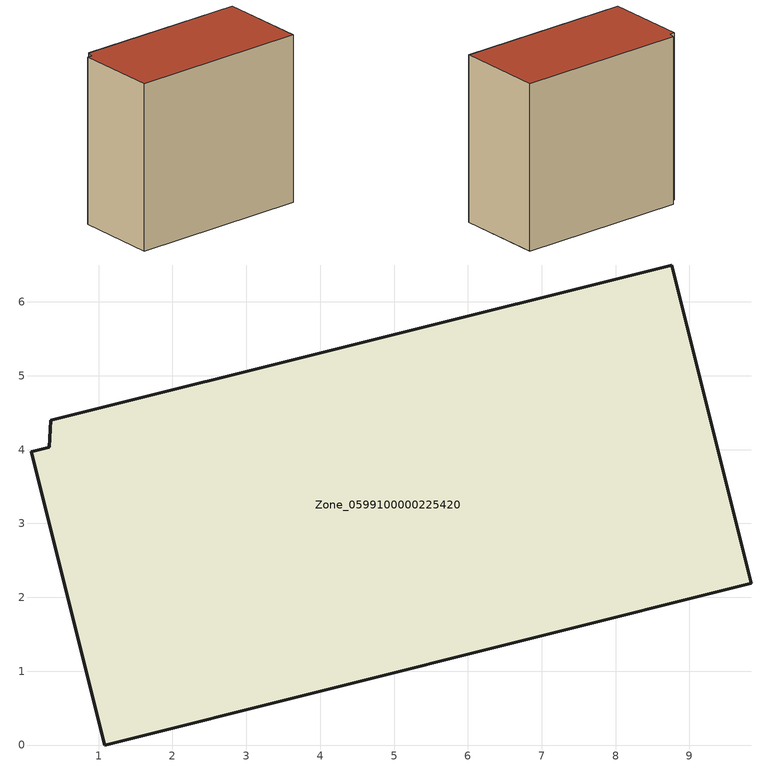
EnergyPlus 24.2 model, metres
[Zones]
Zone_0599100000225420
 floor ground (C_G): 0.09,3.97 0.33,4.04 0.35,4.4 8.76,6.5 9.84,2.19 1.08,0 z0
 wall outside (C_F): 9.84,2.19 8.76,6.5 0.35,4.4 0.33,4.04 0.09,3.97 1.08,0 9.84,2.19 z0:8.46
 roof outside (C_R): 0.33,4.04 0.09,3.97 1.08,0 9.84,2.19 8.76,6.5 0.35,4.4 z8.46
[BUILDING]
Pand.0599100000225420: North Axis=0; Terrain=City; Loads Convergence Tolerance Value=0.04; Temperature Convergence Tolerance Value=0.4; Solar Distribution=FullExterior; Maximum Number of Warmup Days=25; Minimum Number of Warmup Days=1
[Site:Location]
Rotterdam.The.Hague.AP_ZH_NLD Design_Conditions: Latitude=51.96; Longitude=4.45; Time Zone=1; Elevation=-4.5
[SITE:GROUNDTEMPERATURE:BUILDINGSURFACE]
18, 18, 18, 18, 18, 18, 18, 18, 18, 18, 18, 18
[MATERIAL] Thermal Absorptance=0.9; Solar Absorptance=0.7; Visible Absorptance=0.7
Name | Roughness | Thickness | Conductivity | Density | Specific Heat
G.TC.1992-2005 | MediumSmooth | 0.15 | 0.06 | 540 | 1210
F.TC.1992-2005 | Rough | 0.3 | 0.12 | 1920 | 840
R.TC.1992-2005 | MediumRough | 0.2 | 0.08 | 1500 | 1000
[CONSTRUCTION]
C_G: G.TC.1992-2005
C_F: F.TC.1992-2005
C_R: R.TC.1992-2005
[ZONE]
Zone_0599100000225420: Type=1; Multiplier=1; Ceiling Height=Autocalculate; Volume=Autocalculate; Floor Area=autocalculate; Part of Total Floor Area=Yes
[ZONEINFILTRATION:DESIGNFLOWRATE]
Infil_Zone_0599100000225420: Zone or ZoneList or Space or SpaceList=Zone_0599100000225420; Schedule=AlwaysOn; Design Flow Rate Calculation Method=Flow/Area; Flow Rate per Floor Area=0.0015; Constant Term Coefficient=1; Temperature Term Coefficient=0; Velocity Term Coefficient=0; Velocity Squared Term Coefficient=0
[HVACTEMPLATE:ZONE:IDEALLOADSAIRSYSTEM]
Zone_0599100000225420: Maximum Heating Supply Air Temperature=50; Minimum Cooling Supply Air Temperature=13; Maximum Heating Supply Air Humidity Ratio=0.0156; Minimum Cooling Supply Air Humidity Ratio=0.0077; Heating Limit=NoLimit; Cooling Limit=NoLimit; Dehumidification Control Type=ConstantSensibleHeatRatio; Cooling Sensible Heat Ratio=0.7; Dehumidification Setpoint=60; Humidification Control Type=None; Humidification Setpoint=30; Outdoor Air Method=None; Outdoor Air Flow Rate per Person=0.00944; Outdoor Air Flow Rate per Zone Floor Area=0; Outdoor Air Flow Rate per Zone=0; Demand Controlled Ventilation Type=None; Outdoor Air Economizer Type=NoEconomizer; Heat Recovery Type=None; Sensible Heat Recovery Effectiveness=0.7; Latent Heat Recovery Effectiveness=0.65
[ZONECONTROL:THERMOSTAT]
ThermostatControl_Zone_0599100000225420: Zone or ZoneList=Zone_0599100000225420; Control Type Schedule=DualSetpointControlType; Control 1=Thermostat_Zone_0599100000225420; Temperature Difference Between Cutout And Setpoint=0
[THERMOSTATSETPOINT:DUALSETPOINT]
Thermostat_Zone_0599100000225420: Heating Setpoint Temperature Schedule=HeatingSetpoint_Zone_0599100000225420; Cooling Setpoint Temperature Schedule=CoolingSetpoint_Zone_0599100000225420
[SCHEDULE:COMPACT]
HeatingSetpoint_Zone_0599100000225420: Through: 12/31, For: AllDays, Until: 24:00, 21
CoolingSetpoint_Zone_0599100000225420: Through: 12/31, For: AllDays, Until: 24:00, 24
DualSetpointControlType: Through: 12/31, For: AllDays, Until: 24:00, 4
AlwaysOn: Through: 12/31, For: AllDays, Until: 24:00, 1
